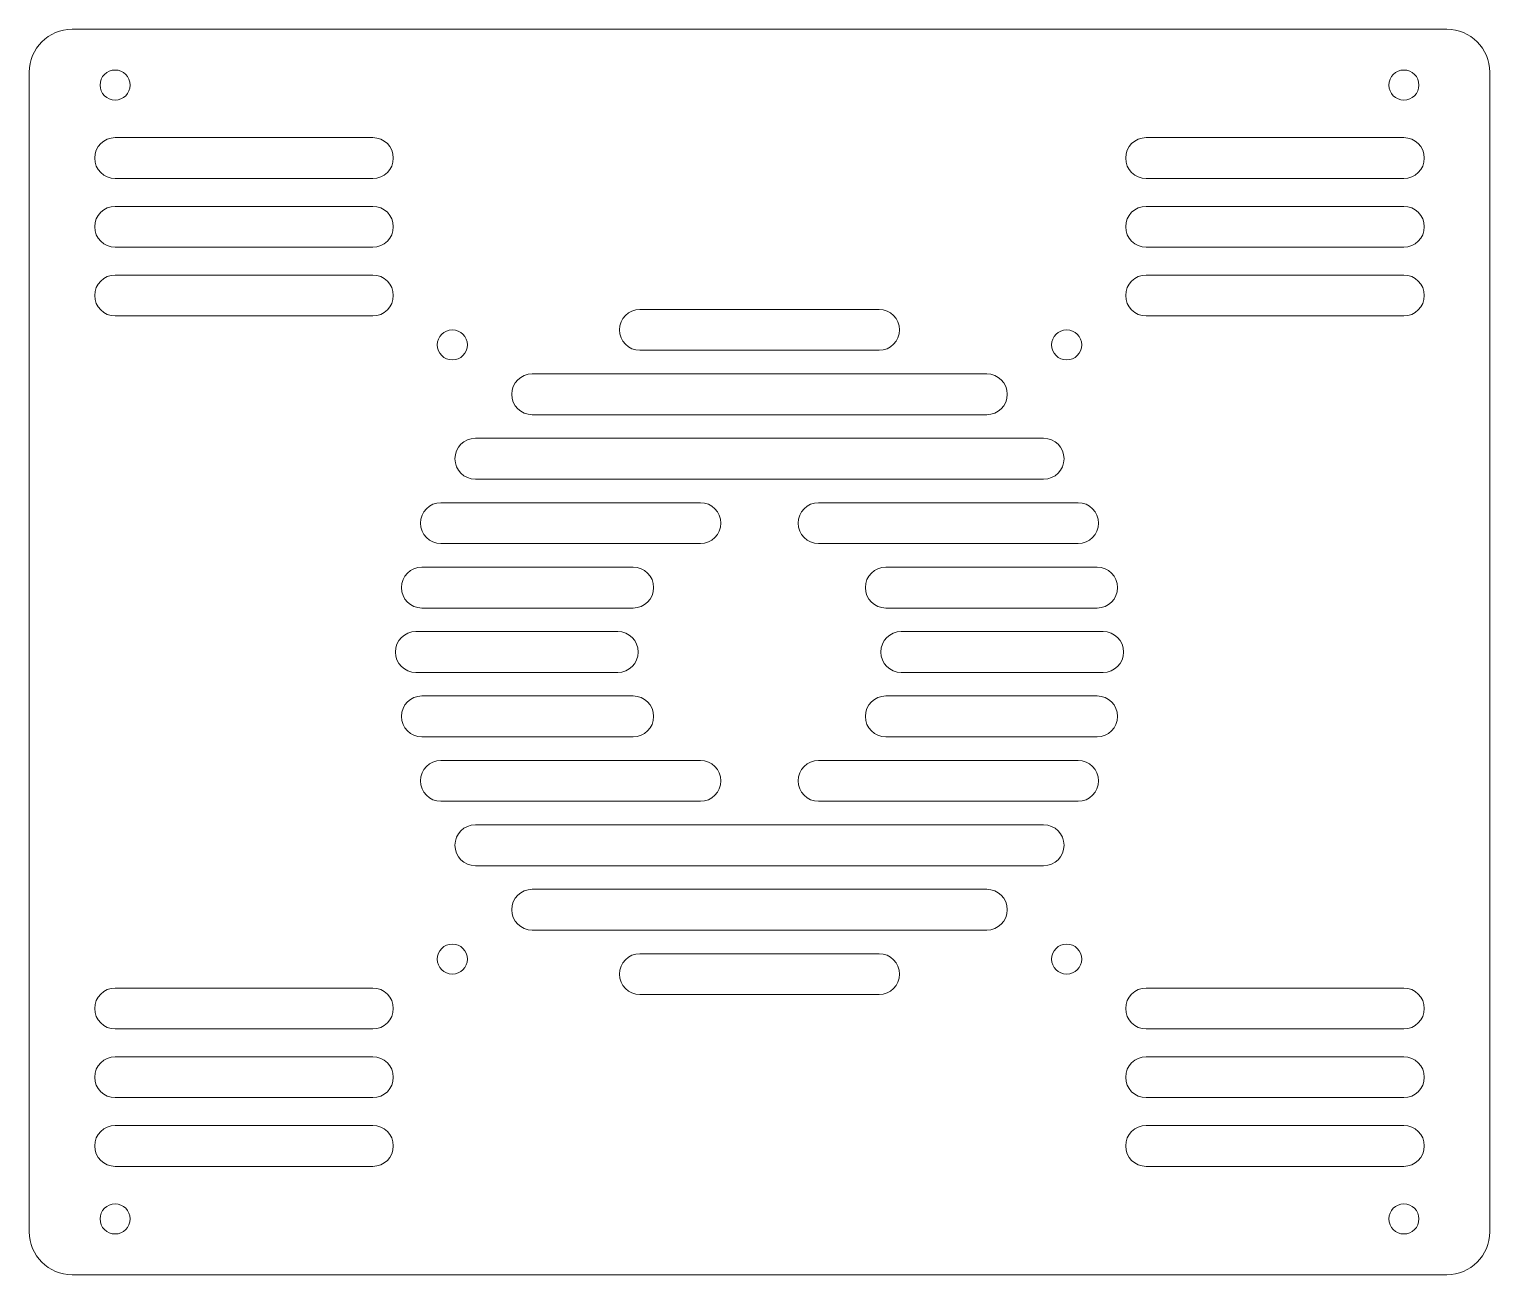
# Model space of a CAD drawing. Header units: millimetres. Extents: x -85 to 85, y -72 to 72.
import ezdxf

# ---------------------------------------------------------------- set-up
doc = ezdxf.new("R2010")
doc.units = ezdxf.units.MM

msp = doc.modelspace()

# ---------------------------------------------------------------- linework, layer by layer
at = {"color": 7, "linetype": 'Continuous', "lineweight": 15}
for p, q in [((80, 72.5), (-80, 72.5)), ((-85, 67.5), (-85, -67.5)), ((85, -67.5), (85, 67.5)), ((-45, 59.88), (-75, 59.88)), ((75, 59.88), (45, 59.88)), ((-75, 55.12), (-45, 55.12)), ((45, 55.12), (75, 55.12)), ((-45, 51.88), (-75, 51.88)), ((75, 51.88), (45, 51.88)), ((-75, 47.12), (-45, 47.12)), ((45, 47.12), (75, 47.12)), ((-45, 43.88), (-75, 43.88)), ((75, 43.88), (45, 43.88)), ((-75, 39.12), (-45, 39.12)), ((13.92, 39.88), (-13.92, 39.88)), ((45, 39.12), (75, 39.12)), ((-13.92, 35.12), (13.92, 35.12)), ((26.46, 32.38), (-26.46, 32.38)), ((-26.46, 27.62), (26.46, 27.62)), ((33.07, 24.88), (-33.07, 24.88)), ((-33.07, 20.12), (33.07, 20.12)), ((-6.87, 17.38), (-37.08, 17.38)), ((37.08, 17.38), (6.87, 17.38)), ((-37.08, 12.62), (-6.87, 12.62)), ((6.87, 12.62), (37.08, 12.62)), ((-14.7, 9.88), (-39.29, 9.88)), ((39.29, 9.88), (14.7, 9.88)), ((-39.29, 5.12), (-14.7, 5.12)), ((14.7, 5.12), (39.29, 5.12)), ((-16.5, 2.38), (-40, 2.38)), ((40, 2.38), (16.5, 2.38)), ((-40, -2.38), (-16.5, -2.38)), ((16.5, -2.38), (40, -2.38)), ((-14.7, -5.12), (-39.29, -5.12)), ((39.29, -5.12), (14.7, -5.12)), ((-39.29, -9.88), (-14.7, -9.88)), ((14.7, -9.88), (39.29, -9.88)), ((-6.87, -12.62), (-37.08, -12.62)), ((37.08, -12.62), (6.87, -12.62)), ((-37.08, -17.38), (-6.87, -17.38)), ((6.87, -17.38), (37.08, -17.38)), ((33.07, -20.12), (-33.07, -20.12)), ((-33.07, -24.88), (33.07, -24.88)), ((26.46, -27.62), (-26.46, -27.62)), ((-26.46, -32.38), (26.46, -32.38)), ((13.92, -35.12), (-13.92, -35.12)), ((-45, -39.12), (-75, -39.12)), ((-13.92, -39.88), (13.92, -39.88)), ((75, -39.12), (45, -39.12)), ((-75, -43.88), (-45, -43.88)), ((45, -43.88), (75, -43.88)), ((-45, -47.12), (-75, -47.12)), ((75, -47.12), (45, -47.12)), ((-75, -51.88), (-45, -51.88)), ((45, -51.88), (75, -51.88)), ((-45, -55.12), (-75, -55.12)), ((75, -55.12), (45, -55.12)), ((-75, -59.88), (-45, -59.88)), ((45, -59.88), (75, -59.88)), ((-80, -72.5), (80, -72.5))]:
    msp.add_line(p, q, dxfattribs=at)
for centre in [(-75, 66), (75, 66), (-35.75, 35.75), (35.75, 35.75), (-35.75, -35.75), (35.75, -35.75), (-75, -66), (75, -66)]:
    msp.add_circle(centre, 1.75, dxfattribs=at)
for centre, radius, start, end in [((-80, 67.5), 5, 90, 180), ((80, 67.5), 5, 0, 90), ((-75, 57.5), 2.38, 90, 270), ((-45, 57.5), 2.38, 270, 90), ((45, 57.5), 2.38, 90, 270), ((75, 57.5), 2.38, 270, 90), ((-75, 49.5), 2.38, 90, 270), ((-45, 49.5), 2.38, 270, 90), ((45, 49.5), 2.38, 90, 270), ((75, 49.5), 2.38, 270, 90), ((-75, 41.5), 2.38, 90, 270), ((-45, 41.5), 2.38, 270, 90), ((45, 41.5), 2.38, 90, 270), ((75, 41.5), 2.38, 270, 90), ((-13.92, 37.5), 2.38, 90, 270), ((13.92, 37.5), 2.38, 270, 90), ((-26.46, 30), 2.38, 90, 270), ((26.46, 30), 2.38, 270, 90), ((-33.07, 22.5), 2.38, 90, 270), ((33.07, 22.5), 2.38, 270, 90), ((-37.08, 15), 2.38, 90, 270), ((-6.87, 15), 2.38, 270, 90), ((6.87, 15), 2.38, 90, 270), ((37.08, 15), 2.38, 270, 90), ((-39.29, 7.5), 2.38, 90, 270), ((-14.7, 7.5), 2.38, 270, 90), ((14.7, 7.5), 2.38, 90, 270), ((39.29, 7.5), 2.38, 270, 90), ((-40, 0), 2.38, 90, 270), ((-16.5, 0), 2.38, 270, 90), ((16.5, 0), 2.38, 90, 270), ((40, 0), 2.38, 270, 90), ((-39.29, -7.5), 2.38, 90, 270), ((-14.7, -7.5), 2.38, 270, 90), ((14.7, -7.5), 2.38, 90, 270), ((39.29, -7.5), 2.38, 270, 90), ((-37.08, -15), 2.38, 90, 270), ((-6.87, -15), 2.38, 270, 90), ((6.87, -15), 2.38, 90, 270), ((37.08, -15), 2.38, 270, 90), ((-33.07, -22.5), 2.38, 90, 270), ((33.07, -22.5), 2.38, 270, 90), ((-26.46, -30), 2.38, 90, 270), ((26.46, -30), 2.38, 270, 90), ((-13.92, -37.5), 2.38, 90, 270), ((13.92, -37.5), 2.38, 270, 90), ((-75, -41.5), 2.38, 90, 270), ((-45, -41.5), 2.38, 270, 90), ((45, -41.5), 2.38, 90, 270), ((75, -41.5), 2.38, 270, 90), ((-75, -49.5), 2.38, 90, 270), ((-45, -49.5), 2.38, 270, 90), ((45, -49.5), 2.38, 90, 270), ((75, -49.5), 2.38, 270, 90), ((-75, -57.5), 2.38, 90, 270), ((-45, -57.5), 2.38, 270, 90), ((45, -57.5), 2.38, 90, 270), ((75, -57.5), 2.38, 270, 90), ((-80, -67.5), 5, 180, 270), ((80, -67.5), 5, 270, 0)]:
    msp.add_arc(centre, radius, start, end, dxfattribs=at)

doc.saveas('drawing.dxf')
